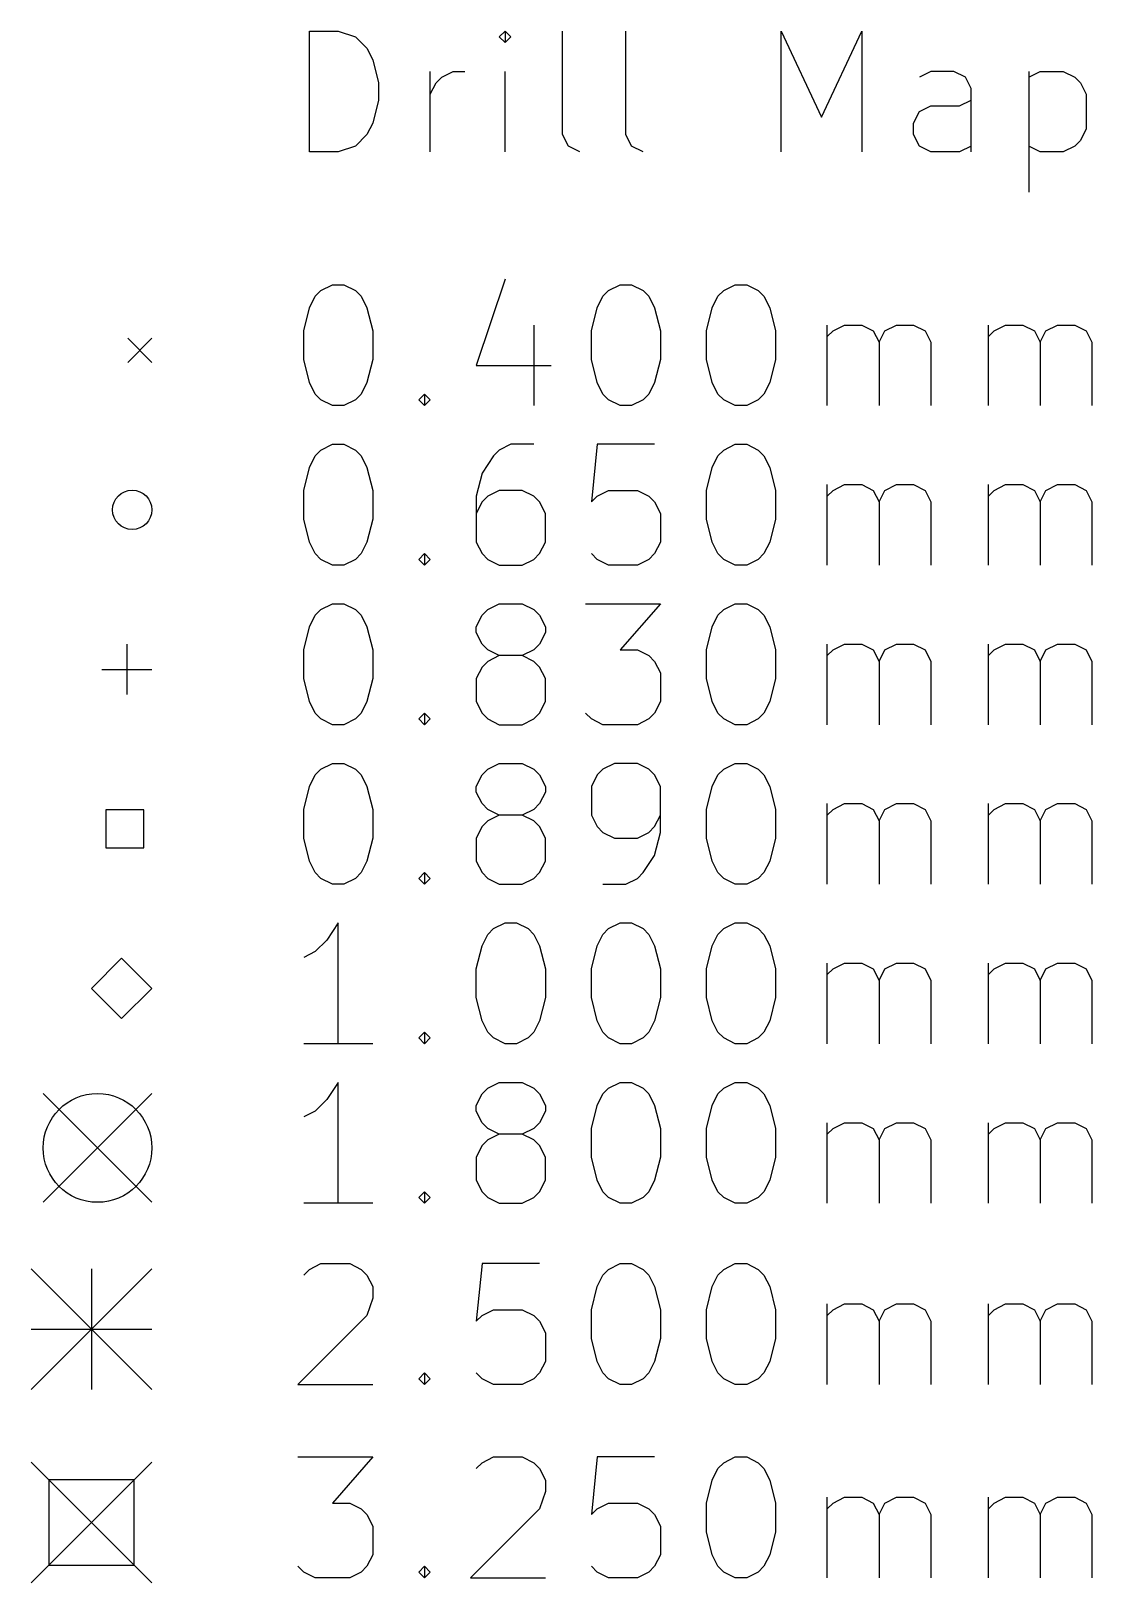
# Model space of a CAD drawing. Extents: x 50.7 to 120.8, y -184 to -106.7.
# Drawn here: x 50.68 to 68.24, y -183.32 to -157.63 of the extents above; entities that cross this region are included whole.
import ezdxf

# ---------------------------------------------------------------- set-up
doc = ezdxf.new("R2010")
doc.units = 0
doc.layers.add('BLACK', color=7, linetype='CONTINUOUS')

msp = doc.modelspace()

# ---------------------------------------------------------------- linework, layer by layer
at = {"layer": 'BLACK', "linetype": 'CONTINUOUS'}
for p, q in [((55.2898, -159.633), (55.2898, -157.633)), ((55.2898, -157.633), (55.766, -157.633)), ((55.766, -157.633), (56.0517, -157.728)), ((58.5279, -157.633), (58.4326, -157.728)), ((58.6231, -157.728), (58.5279, -157.633)), ((58.5279, -157.633), (58.5279, -157.823)), ((59.4802, -159.347), (59.4802, -157.633)), ((60.5279, -159.347), (60.5279, -157.633)), ((63.0993, -159.633), (63.0993, -157.633)), ((63.0993, -157.633), (63.766, -159.061)), ((63.766, -159.061), (64.4326, -157.633)), ((64.4326, -157.633), (64.4326, -159.633)), ((56.0517, -157.728), (56.2421, -157.919)), ((56.2421, -157.919), (56.3374, -158.109)), ((58.4326, -157.728), (58.5279, -157.823)), ((58.5279, -157.823), (58.6231, -157.728)), ((56.3374, -158.109), (56.4326, -158.49)), ((57.2898, -159.633), (57.2898, -158.3)), ((57.385, -158.49), (57.4802, -158.395)), ((57.4802, -158.395), (57.6707, -158.3)), ((57.6707, -158.3), (57.8612, -158.3)), ((58.5279, -159.633), (58.5279, -158.3)), ((65.5755, -158.3), (65.385, -158.395)), ((65.9564, -158.3), (65.5755, -158.3)), ((66.1469, -158.395), (65.9564, -158.3)), ((66.2421, -158.585), (66.1469, -158.395)), ((67.1945, -158.3), (67.1945, -160.3)), ((67.1945, -158.395), (67.385, -158.3)), ((67.385, -158.3), (67.766, -158.3)), ((67.766, -158.3), (67.9564, -158.395)), ((67.9564, -158.395), (68.0517, -158.49)), ((56.4326, -158.49), (56.4326, -158.776)), ((57.2898, -158.68), (57.385, -158.49)), ((66.2421, -159.633), (66.2421, -158.585)), ((68.0517, -158.49), (68.1469, -158.68)), ((68.1469, -158.68), (68.1469, -159.252)), ((56.4326, -158.776), (56.3374, -159.157)), ((65.2898, -159.157), (65.385, -158.966)), ((65.385, -158.966), (65.5755, -158.871)), ((65.5755, -158.871), (66.0517, -158.871)), ((66.0517, -158.871), (66.2421, -158.776)), ((56.3374, -159.157), (56.2421, -159.347)), ((65.2898, -159.347), (65.2898, -159.157)), ((56.2421, -159.347), (56.0517, -159.538)), ((59.5755, -159.538), (59.4802, -159.347)), ((60.6231, -159.538), (60.5279, -159.347)), ((65.385, -159.538), (65.2898, -159.347)), ((68.0517, -159.442), (67.9564, -159.538)), ((68.1469, -159.252), (68.0517, -159.442)), ((55.766, -159.633), (55.2898, -159.633)), ((56.0517, -159.538), (55.766, -159.633)), ((59.766, -159.633), (59.5755, -159.538)), ((60.8136, -159.633), (60.6231, -159.538)), ((65.5755, -159.633), (65.385, -159.538)), ((66.0517, -159.633), (65.5755, -159.633)), ((66.2421, -159.538), (66.0517, -159.633)), ((67.385, -159.633), (67.1945, -159.538)), ((67.766, -159.633), (67.385, -159.633)), ((67.9564, -159.538), (67.766, -159.633)), ((58.5279, -161.738), (58.0517, -163.166)), ((55.2898, -162.214), (55.385, -162.023)), ((55.385, -162.023), (55.4802, -161.928)), ((55.4802, -161.928), (55.6707, -161.833)), ((55.6707, -161.833), (55.8612, -161.833)), ((55.8612, -161.833), (56.0517, -161.928)), ((56.0517, -161.928), (56.1469, -162.023)), ((56.1469, -162.023), (56.2421, -162.214)), ((60.0517, -162.214), (60.1469, -162.023)), ((60.1469, -162.023), (60.2421, -161.928)), ((60.2421, -161.928), (60.4326, -161.833)), ((60.4326, -161.833), (60.6231, -161.833)), ((60.6231, -161.833), (60.8136, -161.928)), ((60.8136, -161.928), (60.9088, -162.023)), ((60.9088, -162.023), (61.0041, -162.214)), ((61.9564, -162.214), (62.0517, -162.023)), ((62.0517, -162.023), (62.1469, -161.928)), ((62.1469, -161.928), (62.3374, -161.833)), ((62.3374, -161.833), (62.5279, -161.833)), ((62.5279, -161.833), (62.7183, -161.928)), ((62.7183, -161.928), (62.8136, -162.023)), ((62.8136, -162.023), (62.9088, -162.214)), ((55.1945, -162.595), (55.2898, -162.214)), ((56.2421, -162.214), (56.3374, -162.595)), ((59.9564, -162.595), (60.0517, -162.214)), ((61.0041, -162.214), (61.0993, -162.595)), ((61.8612, -162.595), (61.9564, -162.214)), ((62.9088, -162.214), (63.0041, -162.595)), ((59.0041, -162.5), (59.0041, -163.833)), ((63.8612, -163.833), (63.8612, -162.5)), ((63.9564, -162.595), (64.1469, -162.5)), ((64.1469, -162.5), (64.4326, -162.5)), ((64.4326, -162.5), (64.6231, -162.595)), ((64.8136, -162.595), (65.0041, -162.5)), ((65.0041, -162.5), (65.2898, -162.5)), ((65.2898, -162.5), (65.4802, -162.595)), ((66.5279, -163.833), (66.5279, -162.5)), ((66.6231, -162.595), (66.8136, -162.5)), ((66.8136, -162.5), (67.0993, -162.5)), ((67.0993, -162.5), (67.2898, -162.595)), ((67.4802, -162.595), (67.6707, -162.5)), ((67.6707, -162.5), (67.9564, -162.5)), ((67.9564, -162.5), (68.1469, -162.595)), ((52.282, -162.718), (52.682, -163.118)), ((52.682, -162.718), (52.282, -163.118)), ((55.1945, -163.071), (55.1945, -162.595)), ((56.3374, -162.595), (56.3374, -163.071)), ((59.9564, -163.071), (59.9564, -162.595)), ((61.0993, -162.595), (61.0993, -163.071)), ((61.8612, -163.071), (61.8612, -162.595)), ((63.0041, -162.595), (63.0041, -163.071)), ((63.8612, -162.69), (63.9564, -162.595)), ((64.6231, -162.595), (64.7183, -162.785)), ((64.7183, -162.785), (64.8136, -162.595)), ((64.7183, -162.785), (64.7183, -163.833)), ((65.4802, -162.595), (65.5755, -162.785)), ((65.5755, -162.785), (65.5755, -163.833)), ((66.5279, -162.69), (66.6231, -162.595)), ((67.2898, -162.595), (67.385, -162.785)), ((67.385, -162.785), (67.4802, -162.595)), ((67.385, -162.785), (67.385, -163.833)), ((68.1469, -162.595), (68.2421, -162.785)), ((68.2421, -162.785), (68.2421, -163.833)), ((55.2898, -163.452), (55.1945, -163.071)), ((56.3374, -163.071), (56.2421, -163.452)), ((60.0517, -163.452), (59.9564, -163.071)), ((61.0993, -163.071), (61.0041, -163.452)), ((61.9564, -163.452), (61.8612, -163.071)), ((63.0041, -163.071), (62.9088, -163.452)), ((58.0517, -163.166), (59.2898, -163.166)), ((55.385, -163.642), (55.2898, -163.452)), ((56.2421, -163.452), (56.1469, -163.642)), ((60.1469, -163.642), (60.0517, -163.452)), ((61.0041, -163.452), (60.9088, -163.642)), ((62.0517, -163.642), (61.9564, -163.452)), ((62.9088, -163.452), (62.8136, -163.642)), ((55.4802, -163.738), (55.385, -163.642)), ((55.6707, -163.833), (55.4802, -163.738)), ((55.8612, -163.833), (55.6707, -163.833)), ((56.0517, -163.738), (55.8612, -163.833)), ((56.1469, -163.642), (56.0517, -163.738)), ((57.0993, -163.738), (57.1945, -163.642)), ((57.1945, -163.833), (57.0993, -163.738)), ((57.1945, -163.642), (57.2898, -163.738)), ((57.1945, -163.642), (57.1945, -163.833)), ((57.2898, -163.738), (57.1945, -163.833)), ((60.2421, -163.738), (60.1469, -163.642)), ((60.4326, -163.833), (60.2421, -163.738)), ((60.6231, -163.833), (60.4326, -163.833)), ((60.8136, -163.738), (60.6231, -163.833)), ((60.9088, -163.642), (60.8136, -163.738)), ((62.1469, -163.738), (62.0517, -163.642)), ((62.3374, -163.833), (62.1469, -163.738)), ((62.5279, -163.833), (62.3374, -163.833)), ((62.7183, -163.738), (62.5279, -163.833)), ((62.8136, -163.642), (62.7183, -163.738)), ((55.385, -164.663), (55.4802, -164.568)), ((55.4802, -164.568), (55.6707, -164.473)), ((55.6707, -164.473), (55.8612, -164.473)), ((55.8612, -164.473), (56.0517, -164.568)), ((56.0517, -164.568), (56.1469, -164.663)), ((58.4326, -164.568), (58.3374, -164.663)), ((58.6231, -164.473), (58.4326, -164.568)), ((59.0041, -164.473), (58.6231, -164.473)), ((60.0517, -164.473), (59.9564, -165.425)), ((61.0041, -164.473), (60.0517, -164.473)), ((62.0517, -164.663), (62.1469, -164.568)), ((62.1469, -164.568), (62.3374, -164.473)), ((62.3374, -164.473), (62.5279, -164.473)), ((62.5279, -164.473), (62.7183, -164.568)), ((62.7183, -164.568), (62.8136, -164.663)), ((55.1945, -165.235), (55.2898, -164.854)), ((55.2898, -164.854), (55.385, -164.663)), ((56.1469, -164.663), (56.2421, -164.854)), ((56.2421, -164.854), (56.3374, -165.235)), ((58.3374, -164.663), (58.1469, -164.949)), ((61.8612, -165.235), (61.9564, -164.854)), ((61.9564, -164.854), (62.0517, -164.663)), ((62.8136, -164.663), (62.9088, -164.854)), ((62.9088, -164.854), (63.0041, -165.235)), ((58.1469, -164.949), (58.0517, -165.33)), ((63.8612, -166.473), (63.8612, -165.14)), ((63.9564, -165.235), (64.1469, -165.14)), ((64.1469, -165.14), (64.4326, -165.14)), ((64.4326, -165.14), (64.6231, -165.235)), ((64.8136, -165.235), (65.0041, -165.14)), ((65.0041, -165.14), (65.2898, -165.14)), ((65.2898, -165.14), (65.4802, -165.235)), ((66.5279, -166.473), (66.5279, -165.14)), ((66.6231, -165.235), (66.8136, -165.14)), ((66.8136, -165.14), (67.0993, -165.14)), ((67.0993, -165.14), (67.2898, -165.235)), ((67.4802, -165.235), (67.6707, -165.14)), ((67.6707, -165.14), (67.9564, -165.14)), ((67.9564, -165.14), (68.1469, -165.235)), ((55.1945, -165.711), (55.1945, -165.235)), ((56.3374, -165.235), (56.3374, -165.711)), ((58.0517, -165.33), (58.0517, -166.092)), ((58.2421, -165.33), (58.1469, -165.425)), ((58.4326, -165.235), (58.2421, -165.33)), ((58.8136, -165.235), (58.4326, -165.235)), ((59.0041, -165.33), (58.8136, -165.235)), ((59.0993, -165.425), (59.0041, -165.33)), ((59.9564, -165.425), (60.0517, -165.33)), ((60.0517, -165.33), (60.2421, -165.235)), ((60.2421, -165.235), (60.7183, -165.235)), ((60.7183, -165.235), (60.9088, -165.33)), ((60.9088, -165.33), (61.0041, -165.425)), ((61.8612, -165.711), (61.8612, -165.235)), ((63.0041, -165.235), (63.0041, -165.711)), ((63.8612, -165.33), (63.9564, -165.235)), ((64.6231, -165.235), (64.7183, -165.425)), ((64.7183, -165.425), (64.8136, -165.235)), ((65.4802, -165.235), (65.5755, -165.425)), ((66.5279, -165.33), (66.6231, -165.235)), ((67.2898, -165.235), (67.385, -165.425)), ((67.385, -165.425), (67.4802, -165.235)), ((68.1469, -165.235), (68.2421, -165.425)), ((58.1469, -165.425), (58.0517, -165.616)), ((59.1945, -165.616), (59.0993, -165.425)), ((59.1945, -166.092), (59.1945, -165.616)), ((61.0041, -165.425), (61.0993, -165.616)), ((61.0993, -165.616), (61.0993, -166.092)), ((64.7183, -165.425), (64.7183, -166.473)), ((65.5755, -165.425), (65.5755, -166.473)), ((67.385, -165.425), (67.385, -166.473)), ((68.2421, -165.425), (68.2421, -166.473)), ((55.2898, -166.092), (55.1945, -165.711)), ((56.3374, -165.711), (56.2421, -166.092)), ((61.9564, -166.092), (61.8612, -165.711)), ((63.0041, -165.711), (62.9088, -166.092)), ((55.385, -166.282), (55.2898, -166.092)), ((56.2421, -166.092), (56.1469, -166.282)), ((58.0517, -166.092), (58.1469, -166.282)), ((59.0993, -166.282), (59.1945, -166.092)), ((61.0993, -166.092), (61.0041, -166.282)), ((62.0517, -166.282), (61.9564, -166.092)), ((62.9088, -166.092), (62.8136, -166.282)), ((55.4802, -166.378), (55.385, -166.282)), ((55.6707, -166.473), (55.4802, -166.378)), ((56.0517, -166.378), (55.8612, -166.473)), ((56.1469, -166.282), (56.0517, -166.378)), ((57.0993, -166.378), (57.1945, -166.282)), ((57.1945, -166.473), (57.0993, -166.378)), ((57.1945, -166.282), (57.2898, -166.378)), ((57.1945, -166.282), (57.1945, -166.473)), ((57.2898, -166.378), (57.1945, -166.473)), ((58.1469, -166.282), (58.2421, -166.378)), ((58.2421, -166.378), (58.4326, -166.473)), ((58.8136, -166.473), (59.0041, -166.378)), ((59.0041, -166.378), (59.0993, -166.282)), ((60.0517, -166.378), (59.9564, -166.282)), ((60.2421, -166.473), (60.0517, -166.378)), ((60.9088, -166.378), (60.7183, -166.473)), ((61.0041, -166.282), (60.9088, -166.378)), ((62.1469, -166.378), (62.0517, -166.282)), ((62.3374, -166.473), (62.1469, -166.378)), ((62.7183, -166.378), (62.5279, -166.473)), ((62.8136, -166.282), (62.7183, -166.378)), ((55.8612, -166.473), (55.6707, -166.473)), ((58.4326, -166.473), (58.8136, -166.473)), ((60.7183, -166.473), (60.2421, -166.473)), ((62.5279, -166.473), (62.3374, -166.473)), ((55.385, -167.303), (55.4802, -167.208)), ((55.4802, -167.208), (55.6707, -167.113)), ((55.6707, -167.113), (55.8612, -167.113)), ((55.8612, -167.113), (56.0517, -167.208)), ((56.0517, -167.208), (56.1469, -167.303)), ((58.1469, -167.303), (58.2421, -167.208)), ((58.2421, -167.208), (58.4326, -167.113)), ((58.4326, -167.113), (58.8136, -167.113)), ((58.8136, -167.113), (59.0041, -167.208)), ((59.0041, -167.208), (59.0993, -167.303)), ((59.8612, -167.113), (61.0993, -167.113)), ((61.0993, -167.113), (60.4326, -167.875)), ((62.0517, -167.303), (62.1469, -167.208)), ((62.1469, -167.208), (62.3374, -167.113)), ((62.3374, -167.113), (62.5279, -167.113)), ((62.5279, -167.113), (62.7183, -167.208)), ((62.7183, -167.208), (62.8136, -167.303)), ((55.2898, -167.494), (55.385, -167.303)), ((56.1469, -167.303), (56.2421, -167.494)), ((58.0517, -167.494), (58.1469, -167.303)), ((59.0993, -167.303), (59.1945, -167.494)), ((61.9564, -167.494), (62.0517, -167.303)), ((62.8136, -167.303), (62.9088, -167.494)), ((55.1945, -167.875), (55.2898, -167.494)), ((56.2421, -167.494), (56.3374, -167.875)), ((58.0517, -167.589), (58.0517, -167.494)), ((58.1469, -167.78), (58.0517, -167.589)), ((59.1945, -167.589), (59.0993, -167.78)), ((59.1945, -167.494), (59.1945, -167.589)), ((61.8612, -167.875), (61.9564, -167.494)), ((62.9088, -167.494), (63.0041, -167.875)), ((52.267, -167.783), (52.267, -168.613)), ((55.1945, -168.351), (55.1945, -167.875)), ((56.3374, -167.875), (56.3374, -168.351)), ((58.2421, -167.875), (58.1469, -167.78)), ((58.4326, -167.97), (58.2421, -167.875)), ((58.4326, -167.97), (58.2421, -168.065)), ((58.8136, -167.97), (58.4326, -167.97)), ((59.0041, -167.875), (58.8136, -167.97)), ((59.0041, -168.065), (58.8136, -167.97)), ((59.0993, -167.78), (59.0041, -167.875)), ((60.4326, -167.875), (60.7183, -167.875)), ((60.7183, -167.875), (60.9088, -167.97)), ((60.9088, -167.97), (61.0041, -168.065)), ((61.8612, -168.351), (61.8612, -167.875)), ((63.0041, -167.875), (63.0041, -168.351)), ((63.8612, -169.113), (63.8612, -167.78)), ((63.8612, -167.97), (63.9564, -167.875)), ((63.9564, -167.875), (64.1469, -167.78)), ((64.1469, -167.78), (64.4326, -167.78)), ((64.4326, -167.78), (64.6231, -167.875)), ((64.6231, -167.875), (64.7183, -168.065)), ((64.7183, -168.065), (64.8136, -167.875)), ((64.8136, -167.875), (65.0041, -167.78)), ((65.0041, -167.78), (65.2898, -167.78)), ((65.2898, -167.78), (65.4802, -167.875)), ((65.4802, -167.875), (65.5755, -168.065)), ((66.5279, -169.113), (66.5279, -167.78)), ((66.5279, -167.97), (66.6231, -167.875)), ((66.6231, -167.875), (66.8136, -167.78)), ((66.8136, -167.78), (67.0993, -167.78)), ((67.0993, -167.78), (67.2898, -167.875)), ((67.2898, -167.875), (67.385, -168.065)), ((67.385, -168.065), (67.4802, -167.875)), ((67.4802, -167.875), (67.6707, -167.78)), ((67.6707, -167.78), (67.9564, -167.78)), ((67.9564, -167.78), (68.1469, -167.875)), ((68.1469, -167.875), (68.2421, -168.065)), ((51.852, -168.198), (52.682, -168.198)), ((58.1469, -168.16), (58.0517, -168.351)), ((58.2421, -168.065), (58.1469, -168.16)), ((59.0993, -168.16), (59.0041, -168.065)), ((59.1945, -168.351), (59.0993, -168.16)), ((61.0041, -168.065), (61.0993, -168.256)), ((64.7183, -168.065), (64.7183, -169.113)), ((65.5755, -168.065), (65.5755, -169.113)), ((67.385, -168.065), (67.385, -169.113)), ((68.2421, -168.065), (68.2421, -169.113)), ((55.2898, -168.732), (55.1945, -168.351)), ((56.3374, -168.351), (56.2421, -168.732)), ((58.0517, -168.351), (58.0517, -168.732)), ((59.1945, -168.732), (59.1945, -168.351)), ((61.0993, -168.256), (61.0993, -168.732)), ((61.9564, -168.732), (61.8612, -168.351)), ((63.0041, -168.351), (62.9088, -168.732)), ((55.385, -168.922), (55.2898, -168.732)), ((56.2421, -168.732), (56.1469, -168.922)), ((58.0517, -168.732), (58.1469, -168.922)), ((59.0993, -168.922), (59.1945, -168.732)), ((61.0993, -168.732), (61.0041, -168.922)), ((62.0517, -168.922), (61.9564, -168.732)), ((62.9088, -168.732), (62.8136, -168.922)), ((55.4802, -169.018), (55.385, -168.922)), ((56.1469, -168.922), (56.0517, -169.018)), ((57.0993, -169.018), (57.1945, -168.922)), ((57.1945, -168.922), (57.2898, -169.018)), ((57.1945, -168.922), (57.1945, -169.113)), ((58.1469, -168.922), (58.2421, -169.018)), ((59.0041, -169.018), (59.0993, -168.922)), ((59.9564, -169.018), (59.8612, -168.922)), ((61.0041, -168.922), (60.9088, -169.018)), ((62.1469, -169.018), (62.0517, -168.922)), ((62.8136, -168.922), (62.7183, -169.018)), ((55.6707, -169.113), (55.4802, -169.018)), ((55.8612, -169.113), (55.6707, -169.113)), ((56.0517, -169.018), (55.8612, -169.113)), ((57.1945, -169.113), (57.0993, -169.018)), ((57.2898, -169.018), (57.1945, -169.113)), ((58.2421, -169.018), (58.4326, -169.113)), ((58.4326, -169.113), (58.8136, -169.113)), ((58.8136, -169.113), (59.0041, -169.018)), ((60.1469, -169.113), (59.9564, -169.018)), ((60.7183, -169.113), (60.1469, -169.113)), ((60.9088, -169.018), (60.7183, -169.113)), ((62.3374, -169.113), (62.1469, -169.018)), ((62.5279, -169.113), (62.3374, -169.113)), ((62.7183, -169.018), (62.5279, -169.113)), ((55.4802, -169.848), (55.6707, -169.753)), ((55.6707, -169.753), (55.8612, -169.753)), ((55.8612, -169.753), (56.0517, -169.848)), ((58.2421, -169.848), (58.4326, -169.753)), ((58.4326, -169.753), (58.8136, -169.753)), ((58.8136, -169.753), (59.0041, -169.848)), ((60.3374, -169.753), (60.1469, -169.848)), ((60.7183, -169.753), (60.3374, -169.753)), ((60.9088, -169.848), (60.7183, -169.753)), ((62.1469, -169.848), (62.3374, -169.753)), ((62.3374, -169.753), (62.5279, -169.753)), ((62.5279, -169.753), (62.7183, -169.848)), ((55.2898, -170.134), (55.385, -169.943)), ((55.385, -169.943), (55.4802, -169.848)), ((56.0517, -169.848), (56.1469, -169.943)), ((56.1469, -169.943), (56.2421, -170.134)), ((58.0517, -170.134), (58.1469, -169.943)), ((58.1469, -169.943), (58.2421, -169.848)), ((59.0041, -169.848), (59.0993, -169.943)), ((59.0993, -169.943), (59.1945, -170.134)), ((60.0517, -169.943), (59.9564, -170.134)), ((60.1469, -169.848), (60.0517, -169.943)), ((61.0041, -169.943), (60.9088, -169.848)), ((61.0993, -170.134), (61.0041, -169.943)), ((61.9564, -170.134), (62.0517, -169.943)), ((62.0517, -169.943), (62.1469, -169.848)), ((62.7183, -169.848), (62.8136, -169.943)), ((62.8136, -169.943), (62.9088, -170.134)), ((55.1945, -170.515), (55.2898, -170.134)), ((56.2421, -170.134), (56.3374, -170.515)), ((58.0517, -170.229), (58.0517, -170.134)), ((58.1469, -170.42), (58.0517, -170.229)), ((59.1945, -170.229), (59.0993, -170.42)), ((59.1945, -170.134), (59.1945, -170.229)), ((59.9564, -170.134), (59.9564, -170.61)), ((61.0993, -170.896), (61.0993, -170.134)), ((61.8612, -170.515), (61.9564, -170.134)), ((62.9088, -170.134), (63.0041, -170.515)), ((52.5517, -170.523), (51.9223, -170.523)), ((51.9223, -170.523), (51.9223, -171.153)), ((52.5517, -171.153), (52.5517, -170.523)), ((55.1945, -170.991), (55.1945, -170.515)), ((56.3374, -170.515), (56.3374, -170.991)), ((58.2421, -170.515), (58.1469, -170.42)), ((58.4326, -170.61), (58.2421, -170.515)), ((59.0041, -170.515), (58.8136, -170.61)), ((59.0993, -170.42), (59.0041, -170.515)), ((61.8612, -170.991), (61.8612, -170.515)), ((63.0041, -170.515), (63.0041, -170.991)), ((63.8612, -171.753), (63.8612, -170.42)), ((63.8612, -170.61), (63.9564, -170.515)), ((63.9564, -170.515), (64.1469, -170.42)), ((64.1469, -170.42), (64.4326, -170.42)), ((64.4326, -170.42), (64.6231, -170.515)), ((64.6231, -170.515), (64.7183, -170.705)), ((64.7183, -170.705), (64.8136, -170.515)), ((64.8136, -170.515), (65.0041, -170.42)), ((65.0041, -170.42), (65.2898, -170.42)), ((65.2898, -170.42), (65.4802, -170.515)), ((65.4802, -170.515), (65.5755, -170.705)), ((66.5279, -171.753), (66.5279, -170.42)), ((66.5279, -170.61), (66.6231, -170.515)), ((66.6231, -170.515), (66.8136, -170.42)), ((66.8136, -170.42), (67.0993, -170.42)), ((67.0993, -170.42), (67.2898, -170.515)), ((67.2898, -170.515), (67.385, -170.705)), ((67.385, -170.705), (67.4802, -170.515)), ((67.4802, -170.515), (67.6707, -170.42)), ((67.6707, -170.42), (67.9564, -170.42)), ((67.9564, -170.42), (68.1469, -170.515)), ((68.1469, -170.515), (68.2421, -170.705)), ((58.1469, -170.8), (58.0517, -170.991)), ((58.2421, -170.705), (58.1469, -170.8)), ((58.4326, -170.61), (58.2421, -170.705)), ((58.8136, -170.61), (58.4326, -170.61)), ((59.0041, -170.705), (58.8136, -170.61)), ((59.0993, -170.8), (59.0041, -170.705)), ((59.1945, -170.991), (59.0993, -170.8)), ((59.9564, -170.61), (60.0517, -170.8)), ((60.0517, -170.8), (60.1469, -170.896)), ((60.9088, -170.896), (61.0041, -170.8)), ((61.0041, -170.8), (61.0993, -170.61)), ((64.7183, -170.705), (64.7183, -171.753)), ((65.5755, -170.705), (65.5755, -171.753)), ((67.385, -170.705), (67.385, -171.753)), ((68.2421, -170.705), (68.2421, -171.753)), ((55.2898, -171.372), (55.1945, -170.991)), ((56.3374, -170.991), (56.2421, -171.372)), ((58.0517, -170.991), (58.0517, -171.372)), ((59.1945, -171.372), (59.1945, -170.991)), ((60.1469, -170.896), (60.3374, -170.991)), ((60.3374, -170.991), (60.7183, -170.991)), ((60.7183, -170.991), (60.9088, -170.896)), ((61.0041, -171.277), (61.0993, -170.896)), ((61.9564, -171.372), (61.8612, -170.991)), ((63.0041, -170.991), (62.9088, -171.372)), ((51.9223, -171.153), (52.5517, -171.153)), ((60.8136, -171.562), (61.0041, -171.277)), ((55.385, -171.562), (55.2898, -171.372)), ((55.4802, -171.658), (55.385, -171.562)), ((56.1469, -171.562), (56.0517, -171.658)), ((56.2421, -171.372), (56.1469, -171.562)), ((57.0993, -171.658), (57.1945, -171.562)), ((57.1945, -171.562), (57.2898, -171.658)), ((57.1945, -171.562), (57.1945, -171.753)), ((58.0517, -171.372), (58.1469, -171.562)), ((58.1469, -171.562), (58.2421, -171.658)), ((59.0041, -171.658), (59.0993, -171.562)), ((59.0993, -171.562), (59.1945, -171.372)), ((60.7183, -171.658), (60.8136, -171.562)), ((62.0517, -171.562), (61.9564, -171.372)), ((62.1469, -171.658), (62.0517, -171.562)), ((62.8136, -171.562), (62.7183, -171.658)), ((62.9088, -171.372), (62.8136, -171.562)), ((55.6707, -171.753), (55.4802, -171.658)), ((55.8612, -171.753), (55.6707, -171.753)), ((56.0517, -171.658), (55.8612, -171.753)), ((57.1945, -171.753), (57.0993, -171.658)), ((57.2898, -171.658), (57.1945, -171.753)), ((58.2421, -171.658), (58.4326, -171.753)), ((58.4326, -171.753), (58.8136, -171.753)), ((58.8136, -171.753), (59.0041, -171.658)), ((60.1469, -171.753), (60.5279, -171.753)), ((60.5279, -171.753), (60.7183, -171.658)), ((62.3374, -171.753), (62.1469, -171.658)), ((62.5279, -171.753), (62.3374, -171.753)), ((62.7183, -171.658), (62.5279, -171.753)), ((55.766, -172.393), (55.5755, -172.679)), ((55.766, -174.393), (55.766, -172.393)), ((58.1469, -172.774), (58.2421, -172.583)), ((58.2421, -172.583), (58.3374, -172.488)), ((58.3374, -172.488), (58.5279, -172.393)), ((58.5279, -172.393), (58.7183, -172.393)), ((58.7183, -172.393), (58.9088, -172.488)), ((58.9088, -172.488), (59.0041, -172.583)), ((59.0041, -172.583), (59.0993, -172.774)), ((60.0517, -172.774), (60.1469, -172.583)), ((60.1469, -172.583), (60.2421, -172.488)), ((60.2421, -172.488), (60.4326, -172.393)), ((60.4326, -172.393), (60.6231, -172.393)), ((60.6231, -172.393), (60.8136, -172.488)), ((60.8136, -172.488), (60.9088, -172.583)), ((60.9088, -172.583), (61.0041, -172.774)), ((61.9564, -172.774), (62.0517, -172.583)), ((62.0517, -172.583), (62.1469, -172.488)), ((62.1469, -172.488), (62.3374, -172.393)), ((62.3374, -172.393), (62.5279, -172.393)), ((62.5279, -172.393), (62.7183, -172.488)), ((62.7183, -172.488), (62.8136, -172.583)), ((62.8136, -172.583), (62.9088, -172.774)), ((55.5755, -172.679), (55.385, -172.869)), ((58.0517, -173.155), (58.1469, -172.774)), ((59.0993, -172.774), (59.1945, -173.155)), ((59.9564, -173.155), (60.0517, -172.774)), ((61.0041, -172.774), (61.0993, -173.155)), ((61.8612, -173.155), (61.9564, -172.774)), ((62.9088, -172.774), (63.0041, -173.155)), ((52.182, -172.978), (51.682, -173.478)), ((52.682, -173.478), (52.182, -172.978)), ((55.385, -172.869), (55.1945, -172.964)), ((63.8612, -174.393), (63.8612, -173.06)), ((63.9564, -173.155), (64.1469, -173.06)), ((64.1469, -173.06), (64.4326, -173.06)), ((64.4326, -173.06), (64.6231, -173.155)), ((64.8136, -173.155), (65.0041, -173.06)), ((65.0041, -173.06), (65.2898, -173.06)), ((65.2898, -173.06), (65.4802, -173.155)), ((66.5279, -174.393), (66.5279, -173.06)), ((66.6231, -173.155), (66.8136, -173.06)), ((66.8136, -173.06), (67.0993, -173.06)), ((67.0993, -173.06), (67.2898, -173.155)), ((67.4802, -173.155), (67.6707, -173.06)), ((67.6707, -173.06), (67.9564, -173.06)), ((67.9564, -173.06), (68.1469, -173.155)), ((58.0517, -173.631), (58.0517, -173.155)), ((59.1945, -173.155), (59.1945, -173.631)), ((59.9564, -173.631), (59.9564, -173.155)), ((61.0993, -173.155), (61.0993, -173.631)), ((61.8612, -173.631), (61.8612, -173.155)), ((63.0041, -173.155), (63.0041, -173.631)), ((63.8612, -173.25), (63.9564, -173.155)), ((64.6231, -173.155), (64.7183, -173.345)), ((64.7183, -173.345), (64.8136, -173.155)), ((64.7183, -173.345), (64.7183, -174.393)), ((65.4802, -173.155), (65.5755, -173.345)), ((65.5755, -173.345), (65.5755, -174.393)), ((66.5279, -173.25), (66.6231, -173.155)), ((67.2898, -173.155), (67.385, -173.345)), ((67.385, -173.345), (67.4802, -173.155)), ((67.385, -173.345), (67.385, -174.393)), ((68.1469, -173.155), (68.2421, -173.345)), ((68.2421, -173.345), (68.2421, -174.393)), ((51.682, -173.478), (52.182, -173.978)), ((52.182, -173.978), (52.682, -173.478)), ((58.1469, -174.012), (58.0517, -173.631)), ((59.1945, -173.631), (59.0993, -174.012)), ((60.0517, -174.012), (59.9564, -173.631)), ((61.0993, -173.631), (61.0041, -174.012)), ((61.9564, -174.012), (61.8612, -173.631)), ((63.0041, -173.631), (62.9088, -174.012)), ((58.2421, -174.202), (58.1469, -174.012)), ((59.0993, -174.012), (59.0041, -174.202)), ((60.1469, -174.202), (60.0517, -174.012)), ((61.0041, -174.012), (60.9088, -174.202)), ((62.0517, -174.202), (61.9564, -174.012)), ((62.9088, -174.012), (62.8136, -174.202)), ((56.3374, -174.393), (55.1945, -174.393)), ((57.0993, -174.298), (57.1945, -174.202)), ((57.1945, -174.393), (57.0993, -174.298)), ((57.1945, -174.202), (57.2898, -174.298)), ((57.1945, -174.202), (57.1945, -174.393)), ((57.2898, -174.298), (57.1945, -174.393)), ((58.3374, -174.298), (58.2421, -174.202)), ((58.5279, -174.393), (58.3374, -174.298)), ((58.7183, -174.393), (58.5279, -174.393)), ((58.9088, -174.298), (58.7183, -174.393)), ((59.0041, -174.202), (58.9088, -174.298)), ((60.2421, -174.298), (60.1469, -174.202)), ((60.4326, -174.393), (60.2421, -174.298)), ((60.6231, -174.393), (60.4326, -174.393)), ((60.8136, -174.298), (60.6231, -174.393)), ((60.9088, -174.202), (60.8136, -174.298)), ((62.1469, -174.298), (62.0517, -174.202)), ((62.3374, -174.393), (62.1469, -174.298)), ((62.5279, -174.393), (62.3374, -174.393)), ((62.7183, -174.298), (62.5279, -174.393)), ((62.8136, -174.202), (62.7183, -174.298)), ((55.766, -175.033), (55.5755, -175.319)), ((55.766, -177.033), (55.766, -175.033)), ((58.1469, -175.223), (58.2421, -175.128)), ((58.2421, -175.128), (58.4326, -175.033)), ((58.4326, -175.033), (58.8136, -175.033)), ((58.8136, -175.033), (59.0041, -175.128)), ((59.0041, -175.128), (59.0993, -175.223)), ((60.1469, -175.223), (60.2421, -175.128)), ((60.2421, -175.128), (60.4326, -175.033)), ((60.4326, -175.033), (60.6231, -175.033)), ((60.6231, -175.033), (60.8136, -175.128)), ((60.8136, -175.128), (60.9088, -175.223)), ((62.0517, -175.223), (62.1469, -175.128)), ((62.1469, -175.128), (62.3374, -175.033)), ((62.3374, -175.033), (62.5279, -175.033)), ((62.5279, -175.033), (62.7183, -175.128)), ((62.7183, -175.128), (62.8136, -175.223)), ((50.882, -175.218), (52.682, -177.018)), ((52.682, -175.218), (50.882, -177.018)), ((55.5755, -175.319), (55.385, -175.509)), ((58.0517, -175.414), (58.1469, -175.223)), ((58.0517, -175.509), (58.0517, -175.414)), ((59.0993, -175.223), (59.1945, -175.414)), ((59.1945, -175.414), (59.1945, -175.509)), ((59.9564, -175.795), (60.0517, -175.414)), ((60.0517, -175.414), (60.1469, -175.223)), ((60.9088, -175.223), (61.0041, -175.414)), ((61.0041, -175.414), (61.0993, -175.795)), ((61.8612, -175.795), (61.9564, -175.414)), ((61.9564, -175.414), (62.0517, -175.223)), ((62.8136, -175.223), (62.9088, -175.414)), ((62.9088, -175.414), (63.0041, -175.795)), ((55.385, -175.509), (55.1945, -175.604)), ((58.1469, -175.7), (58.0517, -175.509)), ((59.1945, -175.509), (59.0993, -175.7)), ((58.2421, -175.795), (58.1469, -175.7)), ((58.4326, -175.89), (58.2421, -175.795)), ((58.4326, -175.89), (58.2421, -175.985)), ((58.8136, -175.89), (58.4326, -175.89)), ((59.0041, -175.795), (58.8136, -175.89)), ((59.0041, -175.985), (58.8136, -175.89)), ((59.0993, -175.7), (59.0041, -175.795)), ((59.9564, -176.271), (59.9564, -175.795)), ((61.0993, -175.795), (61.0993, -176.271)), ((61.8612, -176.271), (61.8612, -175.795)), ((63.0041, -175.795), (63.0041, -176.271)), ((63.8612, -177.033), (63.8612, -175.7)), ((63.8612, -175.89), (63.9564, -175.795)), ((63.9564, -175.795), (64.1469, -175.7)), ((64.1469, -175.7), (64.4326, -175.7)), ((64.4326, -175.7), (64.6231, -175.795)), ((64.6231, -175.795), (64.7183, -175.985)), ((64.7183, -175.985), (64.8136, -175.795)), ((64.8136, -175.795), (65.0041, -175.7)), ((65.0041, -175.7), (65.2898, -175.7)), ((65.2898, -175.7), (65.4802, -175.795)), ((65.4802, -175.795), (65.5755, -175.985)), ((66.5279, -177.033), (66.5279, -175.7)), ((66.5279, -175.89), (66.6231, -175.795)), ((66.6231, -175.795), (66.8136, -175.7)), ((66.8136, -175.7), (67.0993, -175.7)), ((67.0993, -175.7), (67.2898, -175.795)), ((67.2898, -175.795), (67.385, -175.985)), ((67.385, -175.985), (67.4802, -175.795)), ((67.4802, -175.795), (67.6707, -175.7)), ((67.6707, -175.7), (67.9564, -175.7)), ((67.9564, -175.7), (68.1469, -175.795)), ((68.1469, -175.795), (68.2421, -175.985)), ((58.1469, -176.08), (58.0517, -176.271)), ((58.2421, -175.985), (58.1469, -176.08)), ((59.0993, -176.08), (59.0041, -175.985)), ((59.1945, -176.271), (59.0993, -176.08)), ((64.7183, -175.985), (64.7183, -177.033)), ((65.5755, -175.985), (65.5755, -177.033)), ((67.385, -175.985), (67.385, -177.033)), ((68.2421, -175.985), (68.2421, -177.033)), ((58.0517, -176.271), (58.0517, -176.652)), ((59.1945, -176.652), (59.1945, -176.271)), ((60.0517, -176.652), (59.9564, -176.271)), ((61.0993, -176.271), (61.0041, -176.652)), ((61.9564, -176.652), (61.8612, -176.271)), ((63.0041, -176.271), (62.9088, -176.652)), ((58.0517, -176.652), (58.1469, -176.842)), ((59.0993, -176.842), (59.1945, -176.652)), ((60.1469, -176.842), (60.0517, -176.652)), ((61.0041, -176.652), (60.9088, -176.842)), ((62.0517, -176.842), (61.9564, -176.652)), ((62.9088, -176.652), (62.8136, -176.842)), ((57.0993, -176.938), (57.1945, -176.842)), ((57.1945, -177.033), (57.0993, -176.938)), ((57.1945, -176.842), (57.2898, -176.938)), ((57.1945, -176.842), (57.1945, -177.033)), ((57.2898, -176.938), (57.1945, -177.033)), ((58.1469, -176.842), (58.2421, -176.938)), ((58.2421, -176.938), (58.4326, -177.033)), ((58.8136, -177.033), (59.0041, -176.938)), ((59.0041, -176.938), (59.0993, -176.842)), ((60.2421, -176.938), (60.1469, -176.842)), ((60.4326, -177.033), (60.2421, -176.938)), ((60.8136, -176.938), (60.6231, -177.033)), ((60.9088, -176.842), (60.8136, -176.938)), ((62.1469, -176.938), (62.0517, -176.842)), ((62.3374, -177.033), (62.1469, -176.938)), ((62.7183, -176.938), (62.5279, -177.033)), ((62.8136, -176.842), (62.7183, -176.938)), ((56.3374, -177.033), (55.1945, -177.033)), ((58.4326, -177.033), (58.8136, -177.033)), ((60.6231, -177.033), (60.4326, -177.033)), ((62.5279, -177.033), (62.3374, -177.033)), ((50.682, -178.118), (52.682, -180.118)), ((52.682, -178.118), (50.682, -180.118)), ((51.682, -178.118), (51.682, -180.118)), ((55.1945, -178.223), (55.2898, -178.128)), ((55.2898, -178.128), (55.4802, -178.033)), ((55.4802, -178.033), (55.9564, -178.033)), ((55.9564, -178.033), (56.1469, -178.128)), ((56.1469, -178.128), (56.2421, -178.223)), ((56.2421, -178.223), (56.3374, -178.414)), ((58.1469, -178.033), (58.0517, -178.985)), ((59.0993, -178.033), (58.1469, -178.033)), ((60.0517, -178.414), (60.1469, -178.223)), ((60.1469, -178.223), (60.2421, -178.128)), ((60.2421, -178.128), (60.4326, -178.033)), ((60.4326, -178.033), (60.6231, -178.033)), ((60.6231, -178.033), (60.8136, -178.128)), ((60.8136, -178.128), (60.9088, -178.223)), ((60.9088, -178.223), (61.0041, -178.414)), ((61.9564, -178.414), (62.0517, -178.223)), ((62.0517, -178.223), (62.1469, -178.128)), ((62.1469, -178.128), (62.3374, -178.033)), ((62.3374, -178.033), (62.5279, -178.033)), ((62.5279, -178.033), (62.7183, -178.128)), ((62.7183, -178.128), (62.8136, -178.223)), ((62.8136, -178.223), (62.9088, -178.414)), ((56.3374, -178.414), (56.3374, -178.604)), ((59.9564, -178.795), (60.0517, -178.414)), ((61.0041, -178.414), (61.0993, -178.795)), ((61.8612, -178.795), (61.9564, -178.414)), ((62.9088, -178.414), (63.0041, -178.795)), ((56.3374, -178.604), (56.2421, -178.89)), ((63.8612, -180.033), (63.8612, -178.7)), ((63.9564, -178.795), (64.1469, -178.7)), ((64.1469, -178.7), (64.4326, -178.7)), ((64.4326, -178.7), (64.6231, -178.795)), ((64.8136, -178.795), (65.0041, -178.7)), ((65.0041, -178.7), (65.2898, -178.7)), ((65.2898, -178.7), (65.4802, -178.795)), ((66.5279, -180.033), (66.5279, -178.7)), ((66.6231, -178.795), (66.8136, -178.7)), ((66.8136, -178.7), (67.0993, -178.7)), ((67.0993, -178.7), (67.2898, -178.795)), ((67.4802, -178.795), (67.6707, -178.7)), ((67.6707, -178.7), (67.9564, -178.7)), ((67.9564, -178.7), (68.1469, -178.795)), ((56.2421, -178.89), (55.0993, -180.033)), ((58.0517, -178.985), (58.1469, -178.89)), ((58.1469, -178.89), (58.3374, -178.795)), ((58.3374, -178.795), (58.8136, -178.795)), ((58.8136, -178.795), (59.0041, -178.89)), ((59.0041, -178.89), (59.0993, -178.985)), ((59.0993, -178.985), (59.1945, -179.176)), ((59.9564, -179.271), (59.9564, -178.795)), ((61.0993, -178.795), (61.0993, -179.271)), ((61.8612, -179.271), (61.8612, -178.795)), ((63.0041, -178.795), (63.0041, -179.271)), ((63.8612, -178.89), (63.9564, -178.795)), ((64.6231, -178.795), (64.7183, -178.985)), ((64.7183, -178.985), (64.8136, -178.795)), ((64.7183, -178.985), (64.7183, -180.033)), ((65.4802, -178.795), (65.5755, -178.985)), ((65.5755, -178.985), (65.5755, -180.033)), ((66.5279, -178.89), (66.6231, -178.795)), ((67.2898, -178.795), (67.385, -178.985)), ((67.385, -178.985), (67.4802, -178.795)), ((67.385, -178.985), (67.385, -180.033)), ((68.1469, -178.795), (68.2421, -178.985)), ((68.2421, -178.985), (68.2421, -180.033)), ((50.682, -179.118), (52.682, -179.118)), ((59.1945, -179.176), (59.1945, -179.652)), ((60.0517, -179.652), (59.9564, -179.271)), ((61.0993, -179.271), (61.0041, -179.652)), ((61.9564, -179.652), (61.8612, -179.271)), ((63.0041, -179.271), (62.9088, -179.652)), ((59.1945, -179.652), (59.0993, -179.842)), ((60.1469, -179.842), (60.0517, -179.652)), ((61.0041, -179.652), (60.9088, -179.842)), ((62.0517, -179.842), (61.9564, -179.652)), ((62.9088, -179.652), (62.8136, -179.842)), ((55.0993, -180.033), (56.3374, -180.033)), ((57.0993, -179.938), (57.1945, -179.842)), ((57.1945, -180.033), (57.0993, -179.938)), ((57.1945, -179.842), (57.2898, -179.938)), ((57.1945, -179.842), (57.1945, -180.033)), ((57.2898, -179.938), (57.1945, -180.033)), ((58.1469, -179.938), (58.0517, -179.842)), ((58.3374, -180.033), (58.1469, -179.938)), ((58.8136, -180.033), (58.3374, -180.033)), ((59.0041, -179.938), (58.8136, -180.033)), ((59.0993, -179.842), (59.0041, -179.938)), ((60.2421, -179.938), (60.1469, -179.842)), ((60.4326, -180.033), (60.2421, -179.938)), ((60.6231, -180.033), (60.4326, -180.033)), ((60.8136, -179.938), (60.6231, -180.033)), ((60.9088, -179.842), (60.8136, -179.938)), ((62.1469, -179.938), (62.0517, -179.842)), ((62.3374, -180.033), (62.1469, -179.938)), ((62.5279, -180.033), (62.3374, -180.033)), ((62.7183, -179.938), (62.5279, -180.033)), ((62.8136, -179.842), (62.7183, -179.938)), ((50.682, -181.318), (52.682, -183.318)), ((52.682, -181.318), (50.682, -183.318)), ((55.0993, -181.233), (56.3374, -181.233)), ((56.3374, -181.233), (55.6707, -181.995)), ((58.0517, -181.423), (58.1469, -181.328)), ((58.1469, -181.328), (58.3374, -181.233)), ((58.3374, -181.233), (58.8136, -181.233)), ((58.8136, -181.233), (59.0041, -181.328)), ((59.0041, -181.328), (59.0993, -181.423)), ((60.0517, -181.233), (59.9564, -182.185)), ((61.0041, -181.233), (60.0517, -181.233)), ((62.0517, -181.423), (62.1469, -181.328)), ((62.1469, -181.328), (62.3374, -181.233)), ((62.3374, -181.233), (62.5279, -181.233)), ((62.5279, -181.233), (62.7183, -181.328)), ((62.7183, -181.328), (62.8136, -181.423)), ((59.0993, -181.423), (59.1945, -181.614)), ((61.9564, -181.614), (62.0517, -181.423)), ((62.8136, -181.423), (62.9088, -181.614)), ((52.3891, -181.611), (50.9749, -181.611)), ((50.9749, -181.611), (50.9749, -183.025)), ((52.3891, -183.025), (52.3891, -181.611)), ((59.1945, -181.804), (59.0993, -182.09)), ((59.1945, -181.614), (59.1945, -181.804)), ((61.8612, -181.995), (61.9564, -181.614)), ((62.9088, -181.614), (63.0041, -181.995)), ((55.6707, -181.995), (55.9564, -181.995)), ((55.9564, -181.995), (56.1469, -182.09)), ((56.1469, -182.09), (56.2421, -182.185)), ((59.0993, -182.09), (57.9564, -183.233)), ((59.9564, -182.185), (60.0517, -182.09)), ((60.0517, -182.09), (60.2421, -181.995)), ((60.2421, -181.995), (60.7183, -181.995)), ((60.7183, -181.995), (60.9088, -182.09)), ((60.9088, -182.09), (61.0041, -182.185)), ((61.8612, -182.471), (61.8612, -181.995)), ((63.0041, -181.995), (63.0041, -182.471)), ((63.8612, -183.233), (63.8612, -181.9)), ((63.8612, -182.09), (63.9564, -181.995)), ((63.9564, -181.995), (64.1469, -181.9)), ((64.1469, -181.9), (64.4326, -181.9)), ((64.4326, -181.9), (64.6231, -181.995)), ((64.6231, -181.995), (64.7183, -182.185)), ((64.7183, -182.185), (64.8136, -181.995)), ((64.8136, -181.995), (65.0041, -181.9)), ((65.0041, -181.9), (65.2898, -181.9)), ((65.2898, -181.9), (65.4802, -181.995)), ((65.4802, -181.995), (65.5755, -182.185)), ((66.5279, -183.233), (66.5279, -181.9)), ((66.5279, -182.09), (66.6231, -181.995)), ((66.6231, -181.995), (66.8136, -181.9)), ((66.8136, -181.9), (67.0993, -181.9)), ((67.0993, -181.9), (67.2898, -181.995)), ((67.2898, -181.995), (67.385, -182.185)), ((67.385, -182.185), (67.4802, -181.995)), ((67.4802, -181.995), (67.6707, -181.9)), ((67.6707, -181.9), (67.9564, -181.9)), ((67.9564, -181.9), (68.1469, -181.995)), ((68.1469, -181.995), (68.2421, -182.185)), ((56.2421, -182.185), (56.3374, -182.376)), ((61.0041, -182.185), (61.0993, -182.376)), ((64.7183, -182.185), (64.7183, -183.233)), ((65.5755, -182.185), (65.5755, -183.233)), ((67.385, -182.185), (67.385, -183.233)), ((68.2421, -182.185), (68.2421, -183.233)), ((56.3374, -182.376), (56.3374, -182.852)), ((61.0993, -182.376), (61.0993, -182.852)), ((61.9564, -182.852), (61.8612, -182.471)), ((63.0041, -182.471), (62.9088, -182.852)), ((56.3374, -182.852), (56.2421, -183.042)), ((61.0993, -182.852), (61.0041, -183.042)), ((62.0517, -183.042), (61.9564, -182.852)), ((62.9088, -182.852), (62.8136, -183.042)), ((50.9749, -183.025), (52.3891, -183.025)), ((55.1945, -183.138), (55.0993, -183.042)), ((56.2421, -183.042), (56.1469, -183.138)), ((57.0993, -183.138), (57.1945, -183.042)), ((57.1945, -183.042), (57.2898, -183.138)), ((57.1945, -183.042), (57.1945, -183.233)), ((60.0517, -183.138), (59.9564, -183.042)), ((61.0041, -183.042), (60.9088, -183.138)), ((62.1469, -183.138), (62.0517, -183.042)), ((62.8136, -183.042), (62.7183, -183.138)), ((55.385, -183.233), (55.1945, -183.138)), ((55.9564, -183.233), (55.385, -183.233)), ((56.1469, -183.138), (55.9564, -183.233)), ((57.1945, -183.233), (57.0993, -183.138)), ((57.2898, -183.138), (57.1945, -183.233)), ((57.9564, -183.233), (59.1945, -183.233)), ((60.2421, -183.233), (60.0517, -183.138)), ((60.7183, -183.233), (60.2421, -183.233)), ((60.9088, -183.138), (60.7183, -183.233)), ((62.3374, -183.233), (62.1469, -183.138)), ((62.5279, -183.233), (62.3374, -183.233)), ((62.7183, -183.138), (62.5279, -183.233))]:
    msp.add_line(p, q, dxfattribs=at)
at = {"layer": 'BLACK'}
for centre, radius in [((52.357, -165.558), 0.325), ((51.782, -176.118), 0.9)]:
    msp.add_circle(centre, radius, dxfattribs=at)

doc.saveas('drawing.dxf')
